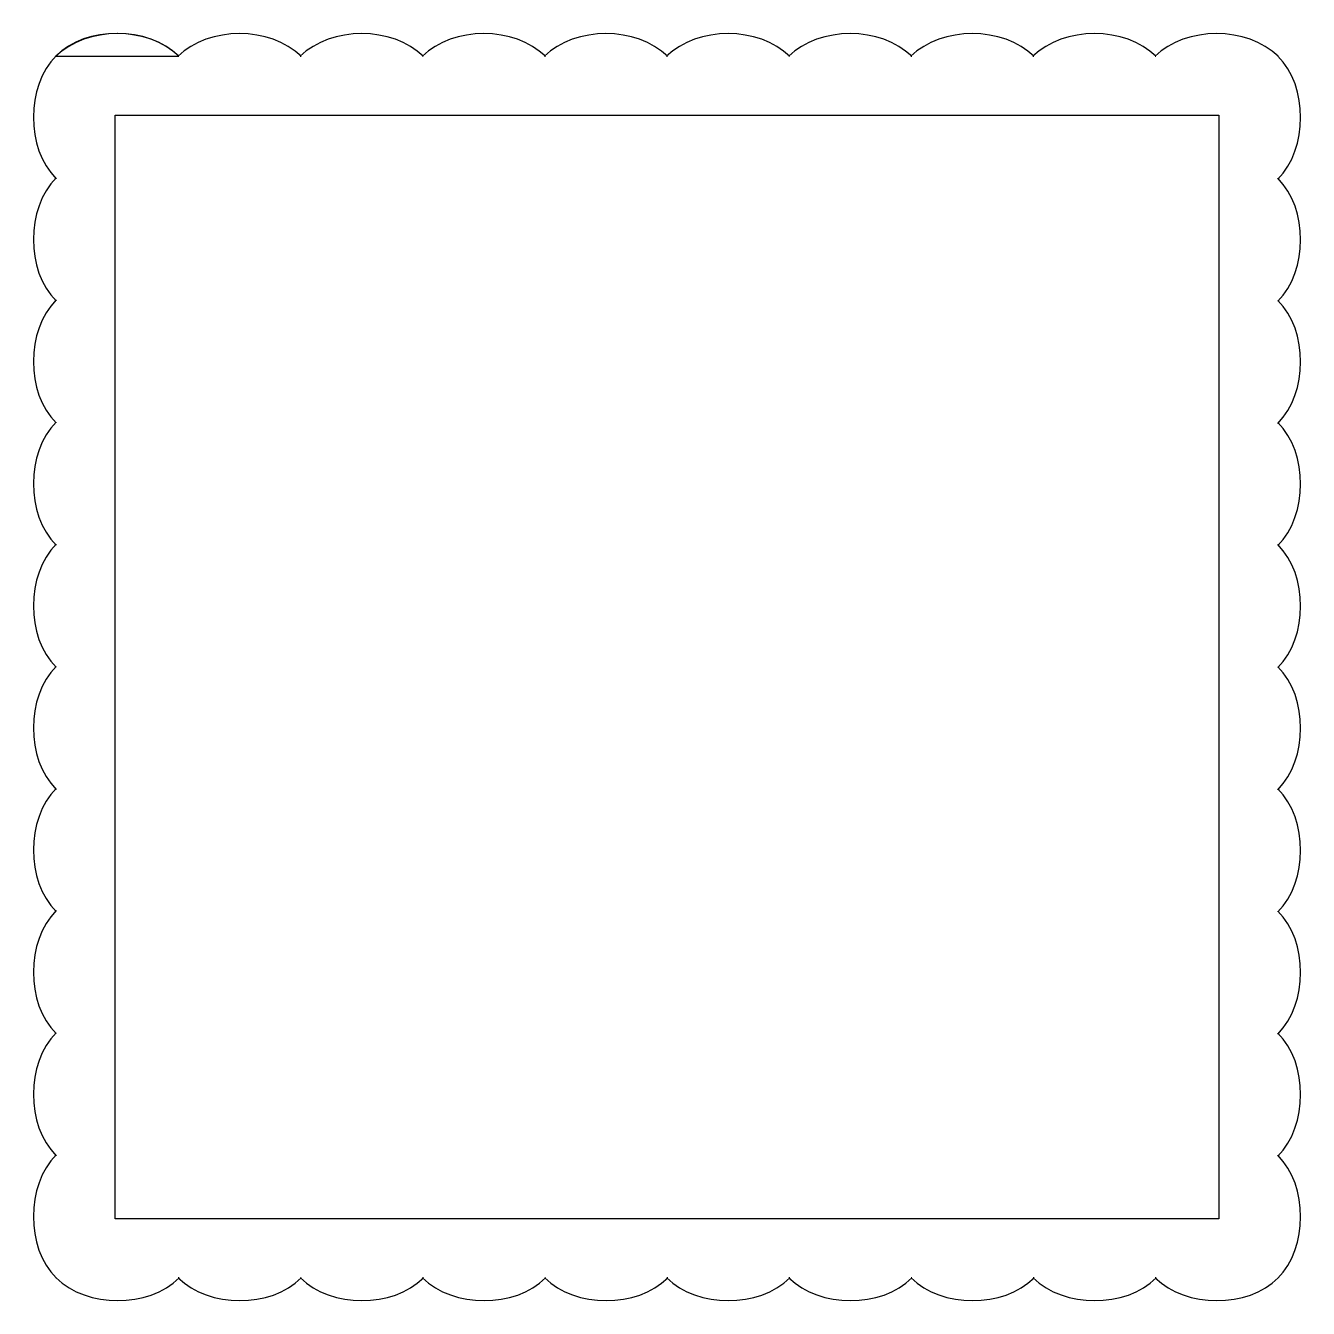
# Model space of a CAD drawing. Header units: centimetres. Extents: x -4.28 to 3.67, y -3.87 to 4.08.
import ezdxf

# ---------------------------------------------------------------- set-up
doc = ezdxf.new("R2010")
doc.units = ezdxf.units.CM
doc.header["$MEASUREMENT"] = 0
doc.layers.add('Camada 1', color=7, linetype='Continuous')

msp = doc.modelspace()

# ---------------------------------------------------------------- linework, layer by layer
at = {"layer": 'Camada 1'}
for points, knots in [([(-4.08785, 3.88724), (-3.8978, 4.07557), (-3.51598, 4.07385), (-3.32593, 3.88724), (-3.32593, 3.88724), (-3.32593, 3.88724), (-3.33141, 3.88724), (-3.33141, 3.88724), (-3.33141, 3.88724), (-3.14136, 4.07557), (-2.75951, 4.07385), (-2.56946, 3.88724), (-2.56946, 3.88724), (-2.56946, 3.88724), (-2.57494, 3.88724), (-2.57494, 3.88724), (-2.57494, 3.88724), (-2.38489, 4.07557), (-2.00304, 4.07385), (-1.81302, 3.88724), (-1.81302, 3.88724), (-1.81302, 3.88724), (-1.81849, 3.88724), (-1.81849, 3.88724), (-1.81849, 3.88724), (-1.62844, 4.07557), (-1.24662, 4.07385), (-1.05654, 3.88724), (-1.05654, 3.88724), (-1.05654, 3.88724), (-1.06202, 3.88724), (-1.06202, 3.88724), (-1.06202, 3.88724), (-0.87197, 4.07557), (-0.49015, 4.07385), (-0.3001, 3.88724), (-0.3001, 3.88724), (-0.3001, 3.88724), (-0.30561, 3.88724), (-0.30561, 3.88724), (-0.30561, 3.88724), (-0.11556, 4.07557), (0.26631, 4.07385), (0.45634, 3.88724), (0.45634, 3.88724), (0.45634, 3.88724), (0.45086, 3.88724), (0.45086, 3.88724), (0.45086, 3.88724), (0.64091, 4.07557), (1.02273, 4.07385), (1.21278, 3.88724), (1.21278, 3.88724), (1.21278, 3.88724), (1.20731, 3.88724), (1.20731, 3.88724), (1.20731, 3.88724), (1.39739, 4.07557), (1.77921, 4.07385), (1.96928, 3.88724), (1.96928, 3.88724), (1.96928, 3.88724), (1.96378, 3.88724), (1.96378, 3.88724), (1.96378, 3.88724), (2.15383, 4.07557), (2.53565, 4.07385), (2.72573, 3.88724), (2.72573, 3.88724), (2.72573, 3.88724), (2.72022, 3.88724), (2.72022, 3.88724), (2.72022, 3.88724), (2.9103, 4.07557), (3.29212, 4.07385), (3.48217, 3.88724), (3.48217, 3.88724), (3.48217, 3.88724), (3.48111, 3.88848), (3.48111, 3.88848), (3.48111, 3.88848), (3.66944, 3.69843), (3.66772, 3.31658), (3.48111, 3.12653), (3.48111, 3.12653), (3.48111, 3.12653), (3.48111, 3.13201), (3.48111, 3.13201), (3.48111, 3.13201), (3.66944, 2.94196), (3.66772, 2.56011), (3.48111, 2.37006), (3.48111, 2.37006), (3.48111, 2.37006), (3.48111, 2.37554), (3.48111, 2.37554), (3.48111, 2.37554), (3.66944, 2.18549), (3.66772, 1.80367), (3.48111, 1.61362), (3.48111, 1.61362), (3.48111, 1.61362), (3.48111, 1.6191), (3.48111, 1.6191), (3.48111, 1.6191), (3.66944, 1.42905), (3.66772, 1.04723), (3.48111, 0.85715), (3.48111, 0.85715), (3.48111, 0.85715), (3.48111, 0.86265), (3.48111, 0.86265), (3.48111, 0.86265), (3.66944, 0.6726), (3.66772, 0.29075), (3.48111, 0.1007), (3.48111, 0.1007), (3.48111, 0.1007), (3.48111, 0.1062), (3.48111, 0.1062), (3.48111, 0.1062), (3.66944, -0.08385), (3.66772, -0.4657), (3.48111, -0.65575), (3.48111, -0.65575), (3.48111, -0.65575), (3.48111, -0.65027), (3.48111, -0.65027), (3.48111, -0.65027), (3.66944, -0.84032), (3.66772, -1.22217), (3.48111, -1.41222), (3.48111, -1.41222), (3.48111, -1.41222), (3.48111, -1.40674), (3.48111, -1.40674), (3.48111, -1.40674), (3.66944, -1.59679), (3.66772, -1.97861), (3.48111, -2.16866), (3.48111, -2.16866), (3.48111, -2.16866), (3.48111, -2.16321), (3.48111, -2.16321), (3.48111, -2.16321), (3.66944, -2.35323), (3.66772, -2.73505), (3.48111, -2.92513), (3.48111, -2.92513), (3.48111, -2.92513), (3.48111, -2.91965), (3.48111, -2.91965), (3.48111, -2.91965), (3.66944, -3.1097), (3.66772, -3.49152), (3.48111, -3.6816), (3.48111, -3.6816), (3.48111, -3.6816), (3.48344, -3.67954), (3.48344, -3.67954), (3.48344, -3.67954), (3.29339, -3.8679), (2.91154, -3.8662), (2.72152, -3.67954), (2.72152, -3.67954), (2.72152, -3.67954), (2.72697, -3.67952), (2.72697, -3.67952), (2.72697, -3.67952), (2.53689, -3.86788), (2.15507, -3.86618), (1.96502, -3.67952), (1.96502, -3.67952), (1.96502, -3.67952), (1.97052, -3.67952), (1.97052, -3.67952), (1.97052, -3.67952), (1.78044, -3.86788), (1.3986, -3.86618), (1.20857, -3.67952), (1.20857, -3.67952), (1.20857, -3.67952), (1.21405, -3.67952), (1.21405, -3.67952), (1.21405, -3.67952), (1.02397, -3.86788), (0.64215, -3.86618), (0.4521, -3.67952), (0.4521, -3.67952), (0.4521, -3.67952), (0.45761, -3.67952), (0.45761, -3.67952), (0.45761, -3.67952), (0.26753, -3.86788), (-0.11431, -3.86618), (-0.30434, -3.67952), (-0.30434, -3.67952), (-0.30434, -3.67952), (-0.29883, -3.67952), (-0.29883, -3.67952), (-0.29883, -3.67952), (-0.48891, -3.86788), (-0.87075, -3.86618), (-1.0608, -3.67952), (-1.0608, -3.67952), (-1.0608, -3.67952), (-1.0553, -3.67952), (-1.0553, -3.67952), (-1.0553, -3.67952), (-1.24538, -3.86788), (-1.6272, -3.86618), (-1.81727, -3.67952), (-1.81727, -3.67952), (-1.81727, -3.67952), (-1.81177, -3.67952), (-1.81177, -3.67952), (-1.81177, -3.67952), (-2.00182, -3.86788), (-2.38367, -3.86618), (-2.57372, -3.67952), (-2.57372, -3.67952), (-2.57372, -3.67952), (-2.56822, -3.67952), (-2.56822, -3.67952), (-2.56822, -3.67952), (-2.75827, -3.86788), (-3.14012, -3.86618), (-3.33017, -3.67952), (-3.33017, -3.67952), (-3.33017, -3.67952), (-3.32466, -3.67952), (-3.32466, -3.67952), (-3.32466, -3.67952), (-3.51471, -3.86788), (-3.89656, -3.86618), (-4.08661, -3.67952), (-4.08661, -3.67952), (-4.08661, -3.67952), (-4.08836, -3.67791), (-4.08836, -3.67791), (-4.08836, -3.67791), (-4.08836, -3.67791), (-4.0873, -3.67918), (-4.0873, -3.67918), (-4.0873, -3.67918), (-4.27563, -3.48913), (-4.27391, -3.10731), (-4.0873, -2.91726), (-4.0873, -2.91726), (-4.0873, -2.91726), (-4.0873, -2.92271), (-4.0873, -2.92271), (-4.0873, -2.92271), (-4.27563, -2.73266), (-4.27391, -2.35081), (-4.0873, -2.16079), (-4.0873, -2.16079), (-4.0873, -2.16079), (-4.0873, -2.16627), (-4.0873, -2.16627), (-4.0873, -2.16627), (-4.27563, -1.97619), (-4.27391, -1.59437), (-4.0873, -1.40432), (-4.0873, -1.40432), (-4.0873, -1.40432), (-4.0873, -1.40977), (-4.0873, -1.40977), (-4.0873, -1.40977), (-4.27563, -1.21975), (-4.27391, -0.83793), (-4.0873, -0.64785), (-4.0873, -0.64785), (-4.0873, -0.64785), (-4.0873, -0.65335), (-4.0873, -0.65335), (-4.0873, -0.65335), (-4.27563, -0.46327), (-4.27391, -0.08145), (-4.0873, 0.10862), (-4.0873, 0.10862), (-4.0873, 0.10862), (-4.0873, 0.10312), (-4.0873, 0.10312), (-4.0873, 0.10312), (-4.27563, 0.29317), (-4.27391, 0.67502), (-4.0873, 0.86507), (-4.0873, 0.86507), (-4.0873, 0.86507), (-4.0873, 0.85959), (-4.0873, 0.85959), (-4.0873, 0.85959), (-4.27563, 1.04961), (-4.27391, 1.43149), (-4.0873, 1.62154), (-4.0873, 1.62154), (-4.0873, 1.62154), (-4.0873, 1.61606), (-4.0873, 1.61606), (-4.0873, 1.61606), (-4.27563, 1.80608), (-4.27391, 2.18793), (-4.0873, 2.37798), (-4.0873, 2.37798), (-4.0873, 2.37798), (-4.0873, 2.3725), (-4.0873, 2.3725), (-4.0873, 2.3725), (-4.27563, 2.56252), (-4.27391, 2.94437), (-4.0873, 3.13442), (-4.0873, 3.13442), (-4.0873, 3.13442), (-4.0873, 3.12894), (-4.0873, 3.12894), (-4.0873, 3.12894), (-4.27563, 3.31896), (-4.27391, 3.70081), (-4.0873, 3.89089), (-4.0873, 3.89089), (-4.0873, 3.89089), (-4.08963, 3.88885), (-4.08963, 3.88885), (-4.08963, 3.88885), (-3.89958, 4.07718), (-3.51773, 4.07546), (-3.32768, 3.88885), (-3.32768, 3.88885), (-3.32768, 3.88885), (-4.08785, 3.88724), (-4.08785, 3.88724)], [0, 0, 0, 0, 0.0119048, 0.0119048, 0.0119048, 0.0119048, 0.0238095, 0.0238095, 0.0238095, 0.0238095, 0.0357143, 0.0357143, 0.0357143, 0.0357143, 0.047619, 0.047619, 0.047619, 0.047619, 0.0595238, 0.0595238, 0.0595238, 0.0595238, 0.0714286, 0.0714286, 0.0714286, 0.0714286, 0.0833333, 0.0833333, 0.0833333, 0.0833333, 0.0952381, 0.0952381, 0.0952381, 0.0952381, 0.1071429, 0.1071429, 0.1071429, 0.1071429, 0.1190476, 0.1190476, 0.1190476, 0.1190476, 0.1309524, 0.1309524, 0.1309524, 0.1309524, 0.1428571, 0.1428571, 0.1428571, 0.1428571, 0.1547619, 0.1547619, 0.1547619, 0.1547619, 0.1666667, 0.1666667, 0.1666667, 0.1666667, 0.1785714, 0.1785714, 0.1785714, 0.1785714, 0.1904762, 0.1904762, 0.1904762, 0.1904762, 0.202381, 0.202381, 0.202381, 0.202381, 0.2142857, 0.2142857, 0.2142857, 0.2142857, 0.2261905, 0.2261905, 0.2261905, 0.2261905, 0.2380952, 0.2380952, 0.2380952, 0.2380952, 0.25, 0.25, 0.25, 0.25, 0.2619048, 0.2619048, 0.2619048, 0.2619048, 0.2738095, 0.2738095, 0.2738095, 0.2738095, 0.2857143, 0.2857143, 0.2857143, 0.2857143, 0.297619, 0.297619, 0.297619, 0.297619, 0.3095238, 0.3095238, 0.3095238, 0.3095238, 0.3214286, 0.3214286, 0.3214286, 0.3214286, 0.3333333, 0.3333333, 0.3333333, 0.3333333, 0.3452381, 0.3452381, 0.3452381, 0.3452381, 0.3571429, 0.3571429, 0.3571429, 0.3571429, 0.3690476, 0.3690476, 0.3690476, 0.3690476, 0.3809524, 0.3809524, 0.3809524, 0.3809524, 0.3928571, 0.3928571, 0.3928571, 0.3928571, 0.4047619, 0.4047619, 0.4047619, 0.4047619, 0.4166667, 0.4166667, 0.4166667, 0.4166667, 0.4285714, 0.4285714, 0.4285714, 0.4285714, 0.4404762, 0.4404762, 0.4404762, 0.4404762, 0.452381, 0.452381, 0.452381, 0.452381, 0.4642857, 0.4642857, 0.4642857, 0.4642857, 0.4761905, 0.4761905, 0.4761905, 0.4761905, 0.4880952, 0.4880952, 0.4880952, 0.4880952, 0.5, 0.5, 0.5, 0.5, 0.5119048, 0.5119048, 0.5119048, 0.5119048, 0.5238095, 0.5238095, 0.5238095, 0.5238095, 0.5357143, 0.5357143, 0.5357143, 0.5357143, 0.547619, 0.547619, 0.547619, 0.547619, 0.5595238, 0.5595238, 0.5595238, 0.5595238, 0.5714286, 0.5714286, 0.5714286, 0.5714286, 0.5833333, 0.5833333, 0.5833333, 0.5833333, 0.5952381, 0.5952381, 0.5952381, 0.5952381, 0.6071429, 0.6071429, 0.6071429, 0.6071429, 0.6190476, 0.6190476, 0.6190476, 0.6190476, 0.6309524, 0.6309524, 0.6309524, 0.6309524, 0.6428571, 0.6428571, 0.6428571, 0.6428571, 0.6547619, 0.6547619, 0.6547619, 0.6547619, 0.6666667, 0.6666667, 0.6666667, 0.6666667, 0.6785714, 0.6785714, 0.6785714, 0.6785714, 0.6904762, 0.6904762, 0.6904762, 0.6904762, 0.702381, 0.702381, 0.702381, 0.702381, 0.7142857, 0.7142857, 0.7142857, 0.7142857, 0.7261905, 0.7261905, 0.7261905, 0.7261905, 0.7380952, 0.7380952, 0.7380952, 0.7380952, 0.75, 0.75, 0.75, 0.75, 0.7619048, 0.7619048, 0.7619048, 0.7619048, 0.7738095, 0.7738095, 0.7738095, 0.7738095, 0.7857143, 0.7857143, 0.7857143, 0.7857143, 0.797619, 0.797619, 0.797619, 0.797619, 0.8095238, 0.8095238, 0.8095238, 0.8095238, 0.8214286, 0.8214286, 0.8214286, 0.8214286, 0.8333333, 0.8333333, 0.8333333, 0.8333333, 0.8452381, 0.8452381, 0.8452381, 0.8452381, 0.8571429, 0.8571429, 0.8571429, 0.8571429, 0.8690476, 0.8690476, 0.8690476, 0.8690476, 0.8809524, 0.8809524, 0.8809524, 0.8809524, 0.8928571, 0.8928571, 0.8928571, 0.8928571, 0.9047619, 0.9047619, 0.9047619, 0.9047619, 0.9166667, 0.9166667, 0.9166667, 0.9166667, 0.9285714, 0.9285714, 0.9285714, 0.9285714, 0.9404762, 0.9404762, 0.9404762, 0.9404762, 0.952381, 0.952381, 0.952381, 0.952381, 0.9642857, 0.9642857, 0.9642857, 0.9642857, 0.9761905, 0.9761905, 0.9761905, 0.9761905, 1, 1, 1, 1]), ([(-3.7218, -3.31405), (-3.7218, -3.31405), (3.11567, -3.31405), (3.11567, -3.31405), (3.11567, -3.31405), (3.11567, -3.31405), (3.11567, 3.52339), (3.11567, 3.52339), (3.11567, 3.52339), (3.11567, 3.52339), (-3.7218, 3.52339), (-3.7218, 3.52339), (-3.7218, 3.52339), (-3.7218, 3.52339), (-3.7218, -3.31405), (-3.7218, -3.31405)], [0, 0, 0, 0, 0.2, 0.2, 0.2, 0.2, 0.4, 0.4, 0.4, 0.4, 0.6, 0.6, 0.6, 0.6, 1, 1, 1, 1])]:
    msp.add_open_spline(points, degree=3, knots=knots, dxfattribs=at)

doc.saveas('drawing.dxf')
